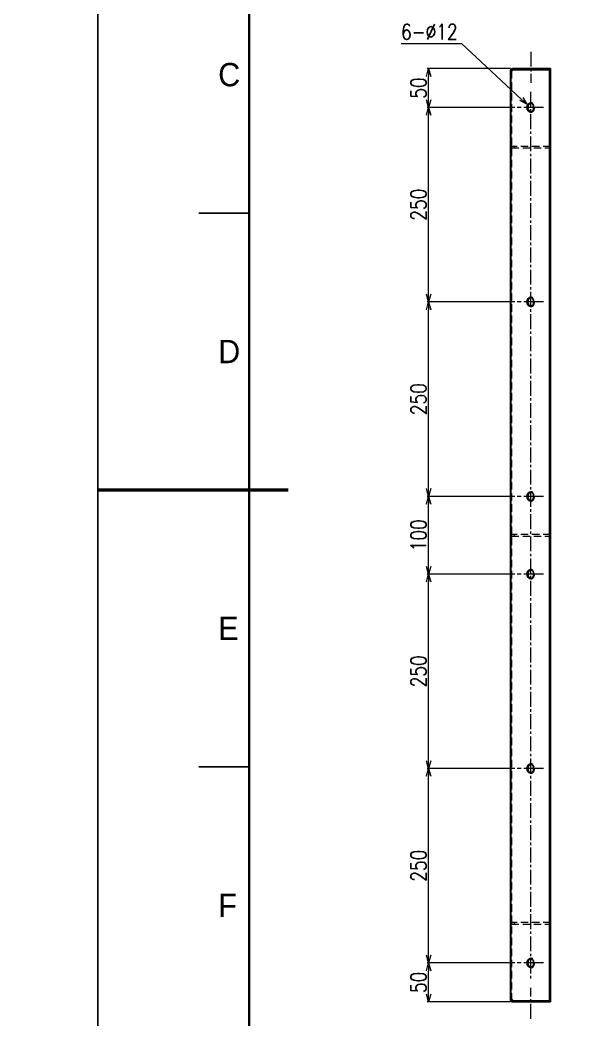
# Model space of a CAD drawing. Header units: millimetres. Extents: x 0 to 51411, y 0 to 16902.
# Drawn here: x 31816 to 32530, y 1367 to 2653 of the extents above; entities that cross this region are included whole.
import ezdxf
from ezdxf import colors
from ezdxf.entities.mleader import LeaderData, LeaderLine
from ezdxf.enums import TextEntityAlignment as Align
from ezdxf.math import Vec2, Vec3

# ---------------------------------------------------------------- set-up
doc = ezdxf.new("R2010")
doc.units = ezdxf.units.MM
doc.linetypes.add('CENTER2', pattern=[28.575, 19.05, -3.175, 3.175, -3.175])
doc.linetypes.add('HIDDEN2', pattern=[4.7625, 3.175, -1.5875])
for name, color, linetype, lineweight in [('01_外形線', 7, 'Continuous', 25), ('03_かくれ線', 6, 'HIDDEN2', 13), ('04_中心線', 1, 'CENTER2', 9), ('07_寸法線', 3, 'Continuous', 9), ('99_図枠', 7, 'Continuous', 40)]:
    doc.layers.add(name, color=color, linetype=linetype, lineweight=lineweight)
doc.layers.add('10_補助線', color=8, linetype='Continuous', lineweight=13, plot=False)
doc.styles.get("Standard").update_dxf_attribs({"font": 'arial.ttf'})
doc.styles.add('寸法用', font='simplex.shx', dxfattribs={"width": 0.8, "bigfont": '@extfont2.shx'})
doc.styles.add('表題用', font='MS PGothic.ttf')
doc.dimstyles.new('機械製図用', dxfattribs={"dimtxt": 3.5, "dimasz": 3.5, "dimexe": 2, "dimexo": 0, "dimgap": 1.2, "dimtad": 1, "dimdsep": 46, "dimtxsty": '寸法用', "dimblk": 'OPEN30', "dimcen": 0, "dimclrd": 256, "dimclre": 256, "dimclrt": 7, "dimazin": 2, "dimtm": 1e-09, "dimtfac": 0.75, "dimtmove": 0, "dimatfit": 3, "dimldrblk": 'OPEN30', "dimfxl": 1, "dimlwd": -1, "dimlwe": -1, "dimarcsym": 0})
doc.dimstyles.new('機械製図用$3', dxfattribs={"dimtxt": 3.5, "dimasz": 3.5, "dimexe": 2, "dimexo": 0, "dimgap": 1.2, "dimtad": 1, "dimtih": 1, "dimtoh": 1, "dimdsep": 46, "dimtxsty": '寸法用', "dimblk": 'OPEN30', "dimcen": 0, "dimsd1": 1, "dimclrd": 256, "dimclre": 256, "dimclrt": 7, "dimazin": 2, "dimtm": 1e-09, "dimtfac": 0.75, "dimtofl": 0, "dimtmove": 0, "dimatfit": 3, "dimldrblk": 'OPEN30', "dimfxl": 1, "dimlwd": -1, "dimlwe": -1, "dimarcsym": 0})

# ---------------------------------------------------------------- blocks, each defined once
blk = doc.blocks.new('_Open30')
at = {"color": 0, "linetype": 'ByBlock', "lineweight": -2}
for p, q in [((-1, 0.27), (0, 0)), ((0, 0), (-1, -0.27)), ((0, 0), (-1, 0))]:
    blk.add_line(p, q, dxfattribs=at)
blk = doc.blocks.new('*D1198')
at = {"layer": '07_寸法線', "transparency": 16777216}
for p, q in [((32452.3, 2540.8), (32339.5, 2540.8)), ((32341.5, 2300.8), (32341.5, 2530.8)), ((32452.3, 2290.8), (32339.5, 2290.8))]:
    blk.add_line(p, q, dxfattribs=at)
at = {"layer": 'Defpoints', "color": 0, "transparency": 16777216}
for p in [(32341.5, 2540.8), (32455.3, 2540.8), (32455.3, 2290.8)]:
    blk.add_point(p, dxfattribs=at)
at = {"layer": '07_寸法線', "transparency": 16777216, "xscale": 10, "yscale": 10, "zscale": 10}
for p, rotation in [((32341.5, 2540.8), 90), ((32341.5, 2290.8), 270)]:
    blk.add_blockref('_Open30', p, dxfattribs=dict(at, rotation=rotation))
at = {"layer": '07_寸法線', "color": 7, "transparency": 16777216, "insert": (32328.5, 2415.8), "char_height": 20, "attachment_point": 5, "rotation": 90, "style": '寸法用'}
blk.add_mtext('250', dxfattribs=at)
blk = doc.blocks.new('*D1199')
at = {"layer": '07_寸法線', "transparency": 16777216}
for p, q in [((32452.3, 2290.8), (32339.5, 2290.8)), ((32341.5, 2050.8), (32341.5, 2280.8)), ((32452.3, 2040.8), (32339.5, 2040.8))]:
    blk.add_line(p, q, dxfattribs=at)
at = {"layer": 'Defpoints', "color": 0, "transparency": 16777216}
for p in [(32341.5, 2290.8), (32455.3, 2290.8), (32455.3, 2040.8)]:
    blk.add_point(p, dxfattribs=at)
at = {"layer": '07_寸法線', "transparency": 16777216, "xscale": 10, "yscale": 10, "zscale": 10}
for p, rotation in [((32341.5, 2290.8), 90), ((32341.5, 2040.8), 270)]:
    blk.add_blockref('_Open30', p, dxfattribs=dict(at, rotation=rotation))
at = {"layer": '07_寸法線', "color": 7, "transparency": 16777216, "insert": (32328.5, 2165.8), "char_height": 20, "attachment_point": 5, "rotation": 90, "style": '寸法用'}
blk.add_mtext('250', dxfattribs=at)
blk = doc.blocks.new('*D1200')
at = {"layer": '07_寸法線', "transparency": 16777216}
for p, q in [((32446.6, 2590.8), (32339.5, 2590.8)), ((32341.5, 2550.8), (32341.5, 2580.8)), ((32452.3, 2540.8), (32339.5, 2540.8))]:
    blk.add_line(p, q, dxfattribs=at)
at = {"layer": 'Defpoints', "color": 0, "transparency": 16777216}
for p in [(32341.5, 2590.8), (32449.6, 2590.8), (32455.3, 2540.8)]:
    blk.add_point(p, dxfattribs=at)
at = {"layer": '07_寸法線', "transparency": 16777216, "xscale": 10, "yscale": 10, "zscale": 10}
for p, rotation in [((32341.5, 2590.8), 90), ((32341.5, 2540.8), 270)]:
    blk.add_blockref('_Open30', p, dxfattribs=dict(at, rotation=rotation))
at = {"layer": '07_寸法線', "color": 7, "transparency": 16777216, "insert": (32328.5, 2565.8), "char_height": 20, "attachment_point": 5, "rotation": 90, "style": '寸法用'}
blk.add_mtext('50', dxfattribs=at)
blk = doc.blocks.new('*D1201')
at = {"layer": '07_寸法線', "transparency": 16777216}
for p, q in [((32452.3, 2040.8), (32339.5, 2040.8)), ((32341.5, 1950.8), (32341.5, 2030.8)), ((32452.3, 1940.8), (32339.5, 1940.8))]:
    blk.add_line(p, q, dxfattribs=at)
at = {"layer": 'Defpoints', "color": 0, "transparency": 16777216}
for p in [(32341.5, 2040.8), (32455.3, 2040.8), (32455.3, 1940.8)]:
    blk.add_point(p, dxfattribs=at)
at = {"layer": '07_寸法線', "transparency": 16777216, "xscale": 10, "yscale": 10, "zscale": 10}
for p, rotation in [((32341.5, 2040.8), 90), ((32341.5, 1940.8), 270)]:
    blk.add_blockref('_Open30', p, dxfattribs=dict(at, rotation=rotation))
at = {"layer": '07_寸法線', "color": 7, "transparency": 16777216, "insert": (32328.5, 1990.8), "char_height": 20, "attachment_point": 5, "rotation": 90, "style": '寸法用'}
blk.add_mtext('100', dxfattribs=at)
blk = doc.blocks.new('*D1202')
at = {"layer": '07_寸法線', "transparency": 16777216}
for p, q in [((32452.3, 1940.8), (32339.5, 1940.8)), ((32341.5, 1700.8), (32341.5, 1930.8)), ((32452.3, 1690.8), (32339.5, 1690.8))]:
    blk.add_line(p, q, dxfattribs=at)
at = {"layer": 'Defpoints', "color": 0, "transparency": 16777216}
for p in [(32341.5, 1940.8), (32455.3, 1940.8), (32455.3, 1690.8)]:
    blk.add_point(p, dxfattribs=at)
at = {"layer": '07_寸法線', "transparency": 16777216, "xscale": 10, "yscale": 10, "zscale": 10}
for p, rotation in [((32341.5, 1940.8), 90), ((32341.5, 1690.8), 270)]:
    blk.add_blockref('_Open30', p, dxfattribs=dict(at, rotation=rotation))
at = {"layer": '07_寸法線', "color": 7, "transparency": 16777216, "insert": (32328.5, 1815.8), "char_height": 20, "attachment_point": 5, "rotation": 90, "style": '寸法用'}
blk.add_mtext('250', dxfattribs=at)
blk = doc.blocks.new('*D1211')
at = {"layer": '07_寸法線', "transparency": 16777216}
for p, q in [((32452.3, 1690.8), (32339.5, 1690.8)), ((32341.5, 1450.8), (32341.5, 1680.8)), ((32452.3, 1440.8), (32339.5, 1440.8))]:
    blk.add_line(p, q, dxfattribs=at)
at = {"layer": 'Defpoints', "color": 0, "transparency": 16777216}
for p in [(32341.5, 1690.8), (32455.3, 1690.8), (32455.3, 1440.8)]:
    blk.add_point(p, dxfattribs=at)
at = {"layer": '07_寸法線', "transparency": 16777216, "xscale": 10, "yscale": 10, "zscale": 10}
for p, rotation in [((32341.5, 1690.8), 90), ((32341.5, 1440.8), 270)]:
    blk.add_blockref('_Open30', p, dxfattribs=dict(at, rotation=rotation))
at = {"layer": '07_寸法線', "color": 7, "transparency": 16777216, "insert": (32328.5, 1565.8), "char_height": 20, "attachment_point": 5, "rotation": 90, "style": '寸法用'}
blk.add_mtext('250', dxfattribs=at)
blk = doc.blocks.new('*D1212')
at = {"layer": '07_寸法線', "transparency": 16777216}
for p, q in [((32452.3, 1440.8), (32339.5, 1440.8)), ((32341.5, 1400.8), (32341.5, 1430.8)), ((32446.6, 1390.8), (32339.5, 1390.8))]:
    blk.add_line(p, q, dxfattribs=at)
at = {"layer": 'Defpoints', "color": 0, "transparency": 16777216}
for p in [(32341.5, 1440.8), (32455.3, 1440.8), (32449.6, 1390.8)]:
    blk.add_point(p, dxfattribs=at)
at = {"layer": '07_寸法線', "transparency": 16777216, "xscale": 10, "yscale": 10, "zscale": 10}
for p, rotation in [((32341.5, 1440.8), 90), ((32341.5, 1390.8), 270)]:
    blk.add_blockref('_Open30', p, dxfattribs=dict(at, rotation=rotation))
at = {"layer": '07_寸法線', "color": 7, "transparency": 16777216, "insert": (32328.5, 1415.8), "char_height": 20, "attachment_point": 5, "rotation": 90, "style": '寸法用'}
blk.add_mtext('50', dxfattribs=at)
blk = doc.blocks.new('*D1213')
at = {"layer": '07_寸法線', "transparency": 16777216}
for p, q in [((32306.2, 2623.1), (32383.6, 2623.1)), ((32383.6, 2623.1), (32460.5, 2551.7))]:
    blk.add_line(p, q, dxfattribs=at)
at = {"layer": 'Defpoints', "color": 0, "transparency": 16777216}
for p in [(32467.9, 2544.9), (32476.7, 2536.7)]:
    blk.add_point(p, dxfattribs=at)
at = {"layer": '07_寸法線', "transparency": 16777216, "xscale": 10, "yscale": 10, "zscale": 10, "rotation": 317.1240427638838}
blk.add_blockref('_Open30', (32467.9, 2544.9), dxfattribs=at)
at = {"layer": '07_寸法線', "color": 7, "transparency": 16777216, "insert": (32342.4, 2638.1), "char_height": 20, "attachment_point": 5, "style": '寸法用'}
blk.add_mtext('6-∅12', dxfattribs=at)
blk = doc.blocks.new('AM_BALLOON1')
at = {"transparency": 16777216}
blk.add_circle((0, 0), 5, dxfattribs=at)
blk.add_attdef('B_NUMBER', text='', height=3, dxfattribs=at).set_placement((0, 0), align=Align.MIDDLE_CENTER)
blk = doc.blocks.new('_OPEN')
at = {"color": 0, "linetype": 'ByBlock'}
for p, q in [((-1, 0.17), (0, 0)), ((0, 0), (-1, -0.17)), ((0, 0), (-1, 0))]:
    blk.add_line(p, q, dxfattribs=at)

msp = doc.modelspace()

# ---------------------------------------------------------------- linework, layer by layer
at = {"layer": '01_外形線'}
for p, q in [((32446.63, 2587.773), (32446.63, 1393.773)), ((32447.509, 2587.773), (32446.63, 2587.773)), ((32498.067, 2590.773), (32449.63, 2590.773)), ((32498.067, 2589.273), (32449.63, 2589.273)), ((32498.067, 2589.273), (32449.63, 2589.273)), ((32497.007, 2589.273), (32497.007, 1392.273)), ((32498.067, 2590.773), (32498.067, 2589.273)), ((32498.067, 2589.273), (32498.067, 1392.273)), ((32447.509, 1393.773), (32446.63, 1393.773)), ((32498.067, 1392.273), (32449.63, 1392.273)), ((32498.067, 1392.273), (32449.63, 1392.273)), ((32498.067, 1390.773), (32449.63, 1390.773)), ((32498.067, 1390.773), (32498.067, 1392.273))]:
    msp.add_line(p, q, dxfattribs=at)
for points in [[(32498.067, 2490.773), (32498.13, 2490.773), (32498.13, 2488.773), (32498.067, 2488.773)], [(32498.067, 1991.773), (32498.13, 1991.773), (32498.13, 1989.773), (32498.067, 1989.773)], [(32498.067, 1492.773), (32498.13, 1492.773), (32498.13, 1490.773), (32498.067, 1490.773)]]:
    msp.add_lwpolyline(points, dxfattribs=at)
for centre, radius, start, end in [((32449.63, 2587.773), 3, 90, 180), ((32447.509, 2590.023), 2.25, 270.007949, 340.52083), ((32449.63, 2587.773), 1.5, 90, 180), ((32449.63, 1393.773), 3, 180, 270), ((32447.509, 1391.522), 2.25, 19.47917, 89.992051), ((32449.63, 1393.773), 1.5, 180, 270)]:
    msp.add_arc(centre, radius, start, end, dxfattribs=at)
at = {"layer": '01_外形線', "extrusion": (0, 0, -1)}
for centre in [(32472.258, 2540.773), (32472.258, 2290.773), (32472.258, 2040.773), (32472.258, 1940.773), (32472.258, 1690.773), (32472.258, 1440.773)]:
    msp.add_ellipse(centre, major_axis=(0, 6), ratio=0.70696049, dxfattribs=at)
for centre in [(32473.318, 2540.773), (32473.318, 2290.773), (32473.318, 2040.773), (32473.318, 1940.773), (32473.318, 1690.773), (32473.318, 1440.773)]:
    msp.add_ellipse(centre, major_axis=(0, 6), ratio=0.70696049, start_param=3.26694655, end_param=6.15783141, dxfattribs=at)
at = {"layer": '03_かくれ線'}
for p, q in [((32448.57, 2587.773), (32447.509, 2587.773)), ((32467.067, 2590.773), (32467.067, 2589.273)), ((32479.067, 2590.773), (32479.067, 2589.273)), ((32448.57, 1393.773), (32447.509, 1393.773)), ((32466.067, 1390.773), (32466.067, 1392.273)), ((32480.067, 1390.773), (32480.067, 1392.273))]:
    msp.add_line(p, q, dxfattribs=at)
at = {"layer": '03_かくれ線', "ltscale": 3}
for p, q in [((32448.13, 2587.773), (32448.13, 1393.773)), ((32451.666, 2490.773), (32451.666, 2488.773)), ((32451.666, 1991.773), (32451.666, 1989.773)), ((32451.666, 1492.773), (32451.666, 1490.773))]:
    msp.add_line(p, q, dxfattribs=at)
for points in [[(32448.13, 2490.773), (32448.13, 2488.773), (32498.13, 2488.773), (32498.13, 2490.773)], [(32448.13, 1991.773), (32448.13, 1989.773), (32498.13, 1989.773), (32498.13, 1991.773)], [(32448.13, 1492.773), (32448.13, 1490.773), (32498.13, 1490.773), (32498.13, 1492.773)]]:
    msp.add_lwpolyline(points, close=True, dxfattribs=at)
at = {"layer": '03_かくれ線'}
for centre, start, end in [((32447.624, 2589.566), 297.80244, 351.668781), ((32447.624, 1391.979), 8.331219, 62.19756)]:
    msp.add_arc(centre, 2.028, start, end, dxfattribs=at)
at = {"layer": '03_かくれ線', "ltscale": 3}
for centre in [(32473.318, 2540.773), (32473.318, 2290.773), (32473.318, 2040.773), (32473.318, 1940.773), (32473.318, 1690.773), (32473.318, 1440.773)]:
    msp.add_ellipse(centre, major_axis=(0, 6), ratio=0.70696049, start_param=3.01623875, end_param=6.40853921, dxfattribs=at)
at = {"layer": '04_中心線'}
for p, q in [((32473.067, 2612.523), (32473.067, 2572.523)), ((32472.26, 2560.773), (32472.26, 1420.773)), ((32489.228, 2540.773), (32455.291, 2540.773)), ((32489.228, 2290.773), (32455.291, 2290.773)), ((32489.227, 2040.773), (32455.29, 2040.773)), ((32489.228, 1940.773), (32455.291, 1940.773)), ((32489.227, 1690.773), (32455.29, 1690.773)), ((32489.228, 1440.773), (32455.291, 1440.773)), ((32473.067, 1369.023), (32473.067, 1409.023))]:
    msp.add_line(p, q, dxfattribs=at)
at = {"layer": '10_補助線'}
for p, q in [((32447.38, 2587.773), (32447.38, 1393.773)), ((32449.63, 2590.773), (32449.63, 2589.273)), ((32498.067, 2590.023), (32449.63, 2590.023)), ((32448.13, 1393.773), (32446.63, 1393.773)), ((32449.63, 1390.773), (32449.63, 1392.273)), ((32498.067, 1391.523), (32449.63, 1391.523))]:
    msp.add_line(p, q, dxfattribs=at)
for centre, radius, start, end in [((32449.63, 2587.773), 2.25, 90, 180), ((32447.751, 2589.672), 1.921, 278.62934, 347.998374), ((32449.63, 1393.773), 2.25, 180, 270), ((32447.751, 1391.873), 1.921, 12.001626, 81.37066)]:
    msp.add_arc(centre, radius, start, end, dxfattribs=at)
at = {"layer": '99_図枠', "lineweight": 25}
for p, q in [((32110.916, 2405.083), (32045.909, 2405.083)), ((32110.916, 1692.954), (32045.909, 1692.954))]:
    msp.add_line(p, q, dxfattribs=at)
at = {"layer": '99_図枠', "lineweight": 53}
msp.add_line((31916.096, 2049.018), (32160.921, 2049.018), dxfattribs=at)
at = {"layer": '99_図枠'}
msp.add_lwpolyline([(32110.916, 689.767), (35879.294, 689.767), (35879.294, 3408.27), (32110.916, 3408.27)], close=True, dxfattribs=at)
at = {"layer": 'Defpoints'}
msp.add_lwpolyline([(31916.096, 625.051), (35944.3, 625.051), (35944.3, 3473.276), (31916.096, 3473.276)], close=True, dxfattribs=at)

# ---------------------------------------------------------------- texts
at = {"layer": '99_図枠', "lineweight": 13, "style": '表題用'}
for s, p in [('C', (32070.912, 2583.115)), ('D', (32070.912, 2227.05)), ('E', (32070.912, 1870.986)), ('F', (32070.912, 1514.922))]:
    msp.add_text(s, height=30.003, dxfattribs=at).set_placement(p, align=Align.MIDDLE_LEFT)

# ---------------------------------------------------------------- dimensions: what is measured, and where the dimension line sits
at = {"layer": '07_寸法線'}
dim = msp.add_diameter_dim_2p(p1=(32476.657, 2536.69), p2=(32467.863, 2544.855), text='6-<>', dimstyle='機械製図用$3', override={"dimtxt": 20, "dimasz": 10, "dimgap": 5}, dxfattribs=at)
dim.commit()
dim.dimension.update_dxf_attribs({"geometry": '*D1213', "text_midpoint": (32342.4, 2623.099), "dimtype": 163})
for base, p1, p2, picture, middle in [((32341.46, 2590.773), (32455.291, 2540.773), (32449.63, 2590.773), '*D1200', (32328.46, 2565.773)), ((32341.46, 2540.773), (32455.291, 2290.773), (32455.291, 2540.773), '*D1198', (32328.46, 2415.773)), ((32341.46, 2290.773), (32455.29, 2040.773), (32455.291, 2290.773), '*D1199', (32328.46, 2165.773)), ((32341.46, 2040.773), (32455.291, 1940.773), (32455.29, 2040.773), '*D1201', (32328.46, 1990.773)), ((32341.46, 1940.773), (32455.29, 1690.773), (32455.291, 1940.773), '*D1202', (32328.46, 1815.773)), ((32341.46, 1690.773), (32455.291, 1440.773), (32455.29, 1690.773), '*D1211', (32328.46, 1565.773)), ((32341.46, 1440.773), (32449.63, 1390.773), (32455.291, 1440.773), '*D1212', (32328.46, 1415.773))]:
    dim = msp.add_linear_dim(base=base, p1=p1, p2=p2, angle=90, dimstyle='機械製図用', override={"dimtxt": 20, "dimasz": 10, "dimexo": 3, "dimgap": 3}, dxfattribs=at)
    dim.commit()
    dim.dimension.update_dxf_attribs({"geometry": picture, "text_midpoint": middle})

# ---------------------------------------------------------------- leaders
ml = msp.add_multileader_block('Standard', dxfattribs=at)
ml.set_content('AM_BALLOON1', color=256, scale=7.08707045)
ml.set_attribute('B_NUMBER', '28', width=0)
ml.set_leader_properties(color=256, linetype='ByLayer', lineweight=-1)
ml.set_arrow_properties(name='OPEN')
ml.build(insert=Vec2(0, 0))
ml.multileader.update_dxf_attribs({"leader_type": 0, "has_dogleg": 0, "text_right_attachment_type": 6, "dogleg_length": 0, "arrow_head_size": 3.544, "scale": 2.5, "block_connection_type": 1})
ctx = ml.context
ctx.base_point, ctx.scale, ctx.char_height, ctx.arrow_head_size, ctx.landing_gap_size, ctx.plane_origin = Vec3(32779.868, 3275.518), 2.5, 7.087, 3.544, 3.544, Vec3(32779.868, 3275.518)
ctx.right_attachment, ctx.attachment_type = 6, 1
notes = []
notes.append((ctx, [(0, (0, 0, 0), (0, 0), (1, 0), 1, [])]))
ctx.block.insert = Vec3(32779.868, 3275.518)
ml = msp.add_multileader_block('Standard', dxfattribs=at)
ml.set_content('AM_BALLOON1', color=256, scale=7.08707045)
ml.set_attribute('B_NUMBER', '29', width=0)
ml.set_leader_properties(color=256, linetype='ByLayer', lineweight=-1)
ml.set_arrow_properties(name='OPEN')
ml.build(insert=Vec2(0, 0))
ml.multileader.update_dxf_attribs({"leader_type": 0, "has_dogleg": 0, "text_right_attachment_type": 6, "dogleg_length": 0, "arrow_head_size": 3.544, "scale": 2.5, "block_connection_type": 1})
ctx = ml.context
ctx.base_point, ctx.scale, ctx.char_height, ctx.arrow_head_size, ctx.landing_gap_size, ctx.plane_origin = Vec3(34667.768, 3275.518), 2.5, 7.087, 3.544, 3.544, Vec3(34667.768, 3275.518)
ctx.right_attachment, ctx.attachment_type = 6, 1
notes.append((ctx, [(0, (0, 0, 0), (0, 0), (1, 0), 1, [])]))
ctx.block.insert = Vec3(34667.768, 3275.518)
ml = msp.add_multileader_block('Standard', dxfattribs=at)
ml.set_content('AM_BALLOON1', color=256, scale=4.99969697)
ml.set_attribute('B_NUMBER', '30', width=0)
ml.set_leader_properties(color=256, linetype='ByLayer', lineweight=-1)
ml.set_arrow_properties(name='OPEN')
ml.build(insert=Vec2(0, 0))
ml.multileader.update_dxf_attribs({"leader_type": 0, "has_dogleg": 0, "text_right_attachment_type": 6, "dogleg_length": 0, "arrow_head_size": 2.5, "scale": 2.5, "block_connection_type": 1})
ctx = ml.context
ctx.base_point, ctx.scale, ctx.char_height, ctx.arrow_head_size, ctx.landing_gap_size, ctx.plane_origin = Vec3(36368.352, 1874.031), 2.5, 5, 2.5, 2.5, Vec3(36368.352, 1874.031)
ctx.right_attachment, ctx.attachment_type = 6, 1
notes.append((ctx, [(0, (0, 0, 0), (0, 0), (1, 0), 1, [])]))
ctx.block.insert = Vec3(36368.352, 1874.031)
ml = msp.add_multileader_block('Standard', dxfattribs=at)
ml.set_content('AM_BALLOON1', color=256, scale=4.99969697)
ml.set_attribute('B_NUMBER', '31', width=0)
ml.set_leader_properties(color=256, linetype='ByLayer', lineweight=-1)
ml.set_arrow_properties(name='OPEN')
ml.build(insert=Vec2(0, 0))
ml.multileader.update_dxf_attribs({"leader_type": 0, "has_dogleg": 0, "text_right_attachment_type": 6, "dogleg_length": 0, "arrow_head_size": 2.5, "scale": 2.5, "block_connection_type": 1})
ctx = ml.context
ctx.base_point, ctx.scale, ctx.char_height, ctx.arrow_head_size, ctx.landing_gap_size, ctx.plane_origin = Vec3(37494.708, 1874.031), 2.5, 5, 2.5, 2.5, Vec3(37494.708, 1874.031)
ctx.right_attachment, ctx.attachment_type = 6, 1
notes.append((ctx, [(0, (0, 0, 0), (0, 0), (1, 0), 1, [])]))
ctx.block.insert = Vec3(37494.708, 1874.031)
ml = msp.add_multileader_block('Standard', dxfattribs=at)
ml.set_content('AM_BALLOON1', color=256, scale=3.49978788)
ml.set_attribute('B_NUMBER', '1', width=0)
ml.set_leader_properties(color=256, linetype='ByLayer', lineweight=-1)
ml.set_arrow_properties(name='OPEN')
ml.build(insert=Vec2(0, 0))
ml.multileader.update_dxf_attribs({"leader_type": 0, "has_dogleg": 0, "text_right_attachment_type": 6, "dogleg_length": 0, "arrow_head_size": 1.75, "scale": 2.5, "block_connection_type": 1})
ctx = ml.context
ctx.base_point, ctx.scale, ctx.char_height, ctx.arrow_head_size, ctx.landing_gap_size, ctx.plane_origin = Vec3(43910.767, 1565.525), 2.5, 3.5, 1.75, 1.75, Vec3(43910.767, 1565.525)
ctx.right_attachment, ctx.attachment_type = 6, 1
notes.append((ctx, [(0, (0, 0, 0), (0, 0), (1, 0), 1, [])]))
ctx.block.insert = Vec3(43910.767, 1565.525)
ml = msp.add_multileader_block('Standard', dxfattribs=at)
ml.set_content('AM_BALLOON1', color=256, scale=3.49978788)
ml.set_attribute('B_NUMBER', '2', width=0)
ml.set_leader_properties(color=256, linetype='ByLayer', lineweight=-1)
ml.set_arrow_properties(name='OPEN')
ml.build(insert=Vec2(0, 0))
ml.multileader.update_dxf_attribs({"leader_type": 0, "has_dogleg": 0, "text_right_attachment_type": 6, "dogleg_length": 0, "arrow_head_size": 1.75, "scale": 2.5, "block_connection_type": 1})
ctx = ml.context
ctx.base_point, ctx.scale, ctx.char_height, ctx.arrow_head_size, ctx.landing_gap_size, ctx.plane_origin = Vec3(44674.034, 1385.933), 2.5, 3.5, 1.75, 1.75, Vec3(44674.034, 1385.933)
ctx.right_attachment, ctx.attachment_type = 6, 1
notes.append((ctx, [(0, (0, 0, 0), (0, 0), (1, 0), 1, [])]))
ctx.block.insert = Vec3(44674.034, 1385.933)
for ctx, leaders in notes:
    for number, flags, end, landing, length, lines in leaders:
        leader = LeaderData()
        leader.index, (leader.has_last_leader_line, leader.has_dogleg_vector, leader.attachment_direction) = number, flags
        leader.last_leader_point, leader.dogleg_vector, leader.dogleg_length = Vec3(end), Vec3(landing), length
        for number, points, colour, breaks in lines:
            line = LeaderLine()
            line.index, line.vertices, line.color, line.breaks = number, Vec3.list(points), colors.encode_raw_color(colour), breaks
            leader.lines.append(line)
        ctx.leaders.append(leader)

doc.saveas('drawing.dxf')
